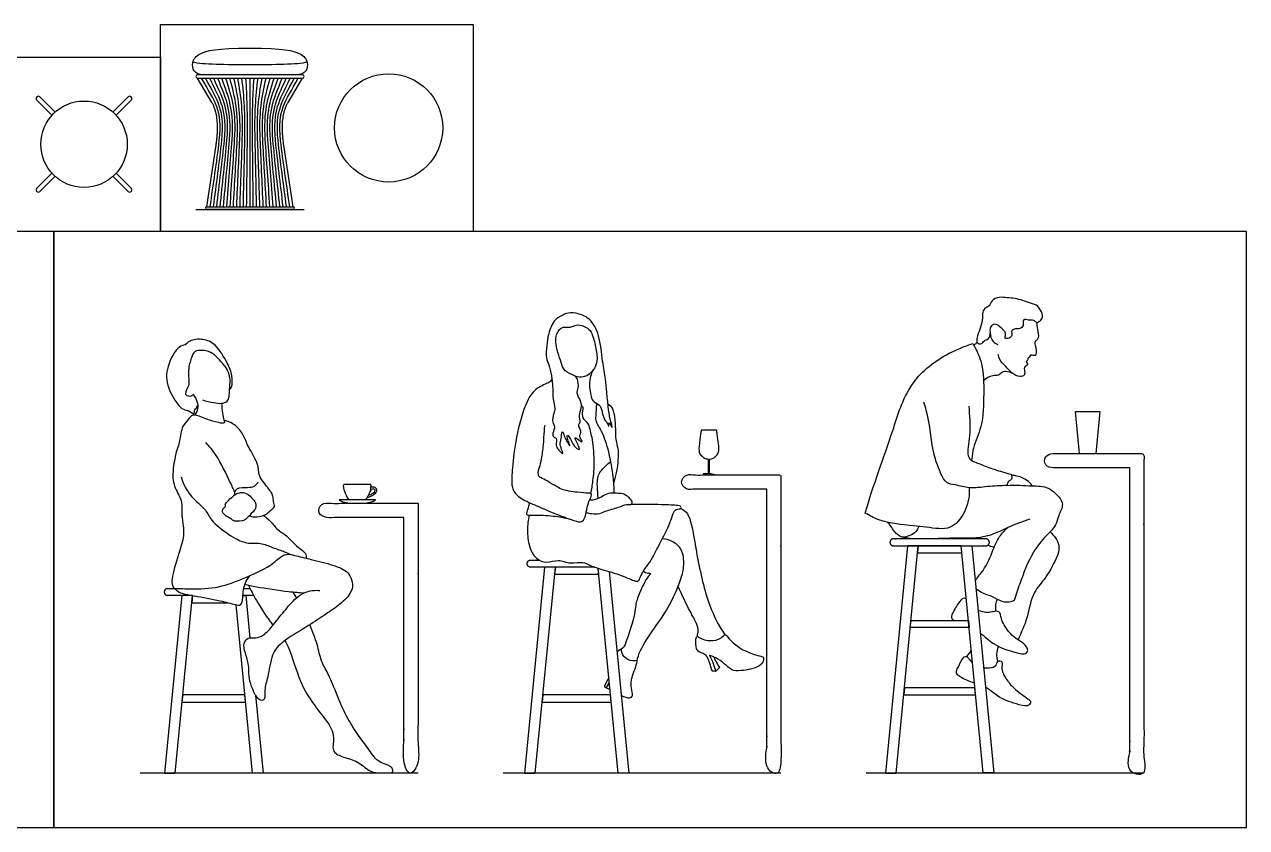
# Model space of a CAD drawing. Header units: millimetres. Extents: x 0 to 8.6, y -0.3 to 11.7.
# Drawn here: x 4.207 to 8.58, y 0.121 to 2.995 of the extents above; entities that cross this region are included whole.
import ezdxf

# ---------------------------------------------------------------- set-up
doc = ezdxf.new("R2010")
doc.units = ezdxf.units.MM
for name, color, linetype, true_color in [('AG-DIAGRAM', 7, 'Continuous', 0xfecc66), ('AG-FURNITURE', 7, 'Continuous', 0x66ccff), ('AG-PEOPLE', 7, 'Continuous', 0xfc6666), ('X-VPRT', 6, 'Continuous', 0xff00ff)]:
    doc.layers.add(name, color=color, linetype=linetype, true_color=true_color)

msp = doc.modelspace()

# ---------------------------------------------------------------- linework, layer by layer
at = {"layer": 'AG-DIAGRAM'}
for p, q in [((5.6153, 0.3158), (4.6215, 0.3158)), ((6.9138, 0.3158), (5.9201, 0.3158)), ((8.2124, 0.3158), (7.2186, 0.3158))]:
    msp.add_line(p, q, dxfattribs=at)
msp.add_lwpolyline([(4.8204, 2.3324), (5.2077, 2.3324)], dxfattribs=at)
at = {"layer": 'AG-FURNITURE'}
for p, q in [((5.0141, 2.802), (5.0141, 2.3419)), ((4.2625, 2.7351), (4.3167, 2.6809)), ((4.5782, 2.7351), (4.5239, 2.6809)), ((4.2625, 2.397), (4.3167, 2.4513)), ((4.5782, 2.397), (4.5239, 2.4513)), ((4.9913, 0.9762), (5.0143, 0.9762)), ((5.0275, 0.9508), (4.989, 0.9508))]:
    msp.add_line(p, q, dxfattribs=at)
for points in [[(4.8779, 2.7153), (4.8267, 2.802)], [(5.1502, 2.7153), (5.2014, 2.802)], [(4.3055, 2.6697), (4.2513, 2.7239)], [(4.5351, 2.6697), (4.5894, 2.7239)], [(4.8598, 2.3419), (4.893, 2.5632)], [(5.1683, 2.3419), (5.1351, 2.5632)], [(4.3055, 2.4625), (4.2513, 2.4083)], [(4.5351, 2.4625), (4.5894, 2.4083)], [(6.2479, 1.0524), (6.1831, 1.0524), (6.1066, 1.0524), (6.1041, 1.027), (6.1831, 1.027), (6.2621, 1.027), (6.26, 1.0483)], [(6.2994, 1.0365), (6.3698, 0.3158), (6.3315, 0.3158), (6.26, 1.0483)], [(4.8088, 0.9508), (4.808, 0.9508), (4.8055, 0.9254), (4.8845, 0.9254), (4.9357, 0.9254)], [(4.989, 0.9508), (4.9993, 0.9508), (5.0141, 0.7995)], [(5.0341, 0.5943), (5.0613, 0.3158), (5.0231, 0.3158), (4.9642, 0.9179)]]:
    msp.add_lwpolyline(points, dxfattribs=at)
for points in [[(7.4051, 1.1286), (7.3668, 1.1286), (7.2874, 0.3158), (7.3257, 0.3158)], [(7.4816, 1.1286), (7.4051, 1.1286), (7.4026, 1.1032), (7.4816, 1.1032), (7.5606, 1.1032), (7.5581, 1.1286)], [(7.5581, 1.1286), (7.5964, 1.1286), (7.6758, 0.316), (7.6375, 0.316)], [(6.1066, 1.0524), (6.0683, 1.0524), (5.9963, 0.3158), (6.0346, 0.3158)], [(4.808, 0.9508), (4.7697, 0.9508), (4.7077, 0.3158), (4.746, 0.3158)], [(7.4816, 0.8619), (7.5842, 0.8619), (7.5867, 0.8365), (7.4816, 0.8365), (7.3766, 0.8365), (7.3791, 0.8619)], [(7.4816, 0.6206), (7.3555, 0.6206), (7.353, 0.5952), (7.4816, 0.5952), (7.6102, 0.5952), (7.6078, 0.6206)], [(4.8845, 0.5952), (4.7733, 0.5952), (4.7708, 0.5698), (4.8845, 0.5698), (4.9982, 0.5698), (4.9958, 0.5952)], [(6.188, 0.5952), (6.0619, 0.5952), (6.0594, 0.5698), (6.188, 0.5698), (6.3067, 0.5698), (6.3042, 0.5952)]]:
    msp.add_lwpolyline(points, close=True, dxfattribs=at)
for centre, radius in [((5.5101, 2.6245), 0.1937), ((4.4203, 2.5661), 0.1546)]:
    msp.add_circle(centre, radius, dxfattribs=at)
for centre, radius, start, end in [((4.8267, 2.8084), 0.00635, 90, 180), ((4.8267, 2.8084), 0.00635, 180, 270), ((5.2014, 2.8084), 0.00635, 0, 90), ((5.2014, 2.8084), 0.00635, 270, 0), ((4.2569, 2.7295), 0.00794, 45, 225), ((4.5838, 2.7295), 0.00794, 315, 135), ((4.2569, 2.4026), 0.00794, 135, 315), ((4.5838, 2.4026), 0.00794, 225, 45), ((4.8598, 2.3371), 0.00476, 90, 180), ((4.8598, 2.3371), 0.00476, 180, 270), ((5.1683, 2.3371), 0.00476, 0, 90), ((5.1683, 2.3371), 0.00476, 270, 0), ((4.7194, 0.9635), 0.0127, 90, 180), ((4.7194, 0.9635), 0.0127, 180, 270)]:
    msp.add_arc(centre, radius, start, end, dxfattribs=at)
for points, knots in [([(4.8498, 2.8147), (4.8318, 2.8147), (4.8099, 2.8257), (4.8062, 2.859), (4.8242, 2.892), (4.8926, 2.9102), (5.0141, 2.9102), (5.1355, 2.9102), (5.2039, 2.892), (5.2219, 2.859), (5.2182, 2.8257), (5.1963, 2.8147), (5.1783, 2.8147)], [-1.057735, -1.057735, -1.057735, -1.057735, -0.793301, -0.528868, -0.264434, 0, 0, 0, 0.264434, 0.528868, 0.793301, 1.057735, 1.057735, 1.057735, 1.057735]), ([(4.8717, 2.3419), (4.8826, 2.4219), (4.8957, 2.5015), (4.9166, 2.6908), (4.8894, 2.7153), (4.8411, 2.802)], [0, 0, 0, 0, 0.651666, 0.651666, 1.575309, 1.575309, 1.575309, 1.575309]), ([(4.8835, 2.3419), (4.8936, 2.4227), (4.9055, 2.5032), (4.9247, 2.6895), (4.8998, 2.7173), (4.8555, 2.802)], [0, 0, 0, 0, 0.651666, 0.651666, 1.575309, 1.575309, 1.575309, 1.575309]), ([(4.8954, 2.3419), (4.9045, 2.4235), (4.9154, 2.5049), (4.9329, 2.6882), (4.9102, 2.7192), (4.87, 2.802)], [0, 0, 0, 0, 0.651666, 0.651666, 1.575309, 1.575309, 1.575309, 1.575309]), ([(4.9073, 2.3419), (4.9155, 2.4244), (4.9253, 2.5066), (4.941, 2.6869), (4.9205, 2.7212), (4.8844, 2.802)], [0, 0, 0, 0, 0.651666, 0.651666, 1.575309, 1.575309, 1.575309, 1.575309]), ([(4.9191, 2.3419), (4.9264, 2.4252), (4.9351, 2.5082), (4.9491, 2.6856), (4.9309, 2.7231), (4.8988, 2.802)], [0, 0, 0, 0, 0.651666, 0.651666, 1.575309, 1.575309, 1.575309, 1.575309]), ([(4.931, 2.3419), (4.9374, 2.426), (4.945, 2.5099), (4.9572, 2.6843), (4.9413, 2.725), (4.9132, 2.802)], [0, 0, 0, 0, 0.651666, 0.651666, 1.575309, 1.575309, 1.575309, 1.575309]), ([(4.9429, 2.3419), (4.9483, 2.4268), (4.9549, 2.5116), (4.9653, 2.683), (4.9517, 2.727), (4.9276, 2.802)], [0, 0, 0, 0, 0.651666, 0.651666, 1.575309, 1.575309, 1.575309, 1.575309]), ([(4.9547, 2.3419), (4.9593, 2.4277), (4.9647, 2.5133), (4.9735, 2.6817), (4.9621, 2.7289), (4.942, 2.802)], [0, 0, 0, 0, 0.651666, 0.651666, 1.575309, 1.575309, 1.575309, 1.575309]), ([(4.9666, 2.3419), (4.9703, 2.4285), (4.9746, 2.515), (4.9816, 2.6804), (4.9725, 2.7308), (4.9564, 2.802)], [0, 0, 0, 0, 0.651666, 0.651666, 1.575309, 1.575309, 1.575309, 1.575309]), ([(4.9785, 2.3419), (4.9812, 2.4293), (4.9845, 2.5167), (4.9897, 2.679), (4.9829, 2.7328), (4.9708, 2.802)], [0, 0, 0, 0, 0.651666, 0.651666, 1.575309, 1.575309, 1.575309, 1.575309]), ([(4.9903, 2.3419), (4.9922, 2.4302), (4.9943, 2.5184), (4.9978, 2.6777), (4.9933, 2.7347), (4.9852, 2.802)], [0, 0, 0, 0, 0.651666, 0.651666, 1.575309, 1.575309, 1.575309, 1.575309]), ([(5.0022, 2.3419), (5.0031, 2.431), (5.0042, 2.5201), (5.0059, 2.6764), (5.0037, 2.7366), (4.9996, 2.802)], [0, 0, 0, 0, 0.651666, 0.651666, 1.575309, 1.575309, 1.575309, 1.575309]), ([(5.0259, 2.3419), (5.025, 2.431), (5.0239, 2.5201), (5.0222, 2.6764), (5.0244, 2.7366), (5.0285, 2.802)], [0, 0, 0, 0, 0.651666, 0.651666, 1.575309, 1.575309, 1.575309, 1.575309]), ([(5.0378, 2.3419), (5.036, 2.4302), (5.0338, 2.5184), (5.0303, 2.6777), (5.0348, 2.7347), (5.0429, 2.802)], [0, 0, 0, 0, 0.651666, 0.651666, 1.575309, 1.575309, 1.575309, 1.575309]), ([(5.0496, 2.3419), (5.0469, 2.4293), (5.0436, 2.5167), (5.0384, 2.679), (5.0452, 2.7328), (5.0573, 2.802)], [0, 0, 0, 0, 0.651666, 0.651666, 1.575309, 1.575309, 1.575309, 1.575309]), ([(5.0615, 2.3419), (5.0579, 2.4285), (5.0535, 2.515), (5.0465, 2.6804), (5.0556, 2.7308), (5.0717, 2.802)], [0, 0, 0, 0, 0.651666, 0.651666, 1.575309, 1.575309, 1.575309, 1.575309]), ([(5.0734, 2.3419), (5.0688, 2.4277), (5.0634, 2.5133), (5.0547, 2.6817), (5.066, 2.7289), (5.0861, 2.802)], [0, 0, 0, 0, 0.651666, 0.651666, 1.575309, 1.575309, 1.575309, 1.575309]), ([(5.0852, 2.3419), (5.0798, 2.4268), (5.0732, 2.5116), (5.0628, 2.683), (5.0764, 2.727), (5.1005, 2.802)], [0, 0, 0, 0, 0.651666, 0.651666, 1.575309, 1.575309, 1.575309, 1.575309]), ([(5.0971, 2.3419), (5.0907, 2.426), (5.0831, 2.5099), (5.0709, 2.6843), (5.0868, 2.725), (5.1149, 2.802)], [0, 0, 0, 0, 0.651666, 0.651666, 1.575309, 1.575309, 1.575309, 1.575309]), ([(5.109, 2.3419), (5.1017, 2.4252), (5.093, 2.5082), (5.079, 2.6856), (5.0972, 2.7231), (5.1293, 2.802)], [0, 0, 0, 0, 0.651666, 0.651666, 1.575309, 1.575309, 1.575309, 1.575309]), ([(5.1208, 2.3419), (5.1126, 2.4244), (5.1028, 2.5066), (5.0871, 2.6869), (5.1076, 2.7212), (5.1437, 2.802)], [0, 0, 0, 0, 0.651666, 0.651666, 1.575309, 1.575309, 1.575309, 1.575309]), ([(5.1327, 2.3419), (5.1236, 2.4235), (5.1127, 2.5049), (5.0952, 2.6882), (5.118, 2.7192), (5.1581, 2.802)], [0, 0, 0, 0, 0.651666, 0.651666, 1.575309, 1.575309, 1.575309, 1.575309]), ([(5.1446, 2.3419), (5.1345, 2.4227), (5.1226, 2.5032), (5.1034, 2.6895), (5.1283, 2.7173), (5.1726, 2.802)], [0, 0, 0, 0, 0.651666, 0.651666, 1.575309, 1.575309, 1.575309, 1.575309]), ([(5.1564, 2.3419), (5.1455, 2.4219), (5.1324, 2.5015), (5.1115, 2.6908), (5.1387, 2.7153), (5.187, 2.802)], [0, 0, 0, 0, 0.651666, 0.651666, 1.575309, 1.575309, 1.575309, 1.575309])]:
    msp.add_open_spline(points, degree=3, knots=knots, dxfattribs=at)
for points, degree in [([(5.0141, 2.8504), (4.9283, 2.8504), (4.8442, 2.8504), (4.8098, 2.8597)], 3), ([(5.2183, 2.8597), (5.1839, 2.8504), (5.0998, 2.8504), (5.0141, 2.8504)], 3), ([(5.2014, 2.8147), (5.0141, 2.8147), (4.8267, 2.8147)], 2), ([(4.8267, 2.802), (5.0141, 2.802), (5.2014, 2.802)], 2), ([(4.893, 2.5632), (4.9082, 2.664), (4.8779, 2.7153)], 2), ([(5.1351, 2.5632), (5.12, 2.664), (5.1502, 2.7153)], 2), ([(4.8598, 2.3419), (5.0141, 2.3419), (5.1683, 2.3419)], 2), ([(5.1683, 2.3324), (5.0141, 2.3324), (4.8598, 2.3324)], 2), ([(4.7194, 0.9762), (4.7332, 0.9762), (4.7469, 0.9762)], 2), ([(4.8088, 0.9508), (4.7641, 0.9508), (4.7194, 0.9508)], 2)]:
    msp.add_open_spline(points, degree=degree, dxfattribs=at)
for points, weights, knots in [([(8.1616, 1.408), (8.1616, 0.8492), (8.1616, 0.3158), (8.187, 0.3158), (8.2124, 0.3158), (8.2124, 0.8746), (8.2124, 1.4588), (8.187, 1.4588), (8.1616, 1.4588), (8.0219, 1.4588), (7.8822, 1.4588), (7.8568, 1.4588), (7.8568, 1.4334), (7.8568, 1.408), (7.8822, 1.408), (8.0219, 1.408), (8.1616, 1.408)], [1, 1, 1, 1, 1, 1, 1, 1, 1, 1, 1, 0.707106781186, 1, 0.707106781187, 1, 1, 1], [0.166667, 0.166667, 0.166667, 3.666667, 3.666667, 3.833333, 3.833333, 7.5, 7.5, 7.666667, 7.666667, 8.125, 8.125, 8.19045, 8.19045, 8.2559, 8.2559, 8.714233, 8.714233, 8.714233]), ([(6.863, 1.3318), (6.863, 0.8492), (6.863, 0.3158), (6.8884, 0.3158), (6.9138, 0.3158), (6.9138, 0.8746), (6.9138, 1.3826), (6.8884, 1.3826), (6.863, 1.3826), (6.7233, 1.3826), (6.5836, 1.3826), (6.5582, 1.3826), (6.5582, 1.3572), (6.5582, 1.3318), (6.5836, 1.3318), (6.7233, 1.3318), (6.863, 1.3318)], [1, 1, 1, 1, 1, 1, 1, 1, 1, 1, 1, 0.707106781186, 1, 0.707106781187, 1, 1, 1], [0.166667, 0.166667, 0.166667, 3.666667, 3.666667, 3.833333, 3.833333, 7.5, 7.5, 7.666667, 7.666667, 8.125, 8.125, 8.19045, 8.19045, 8.2559, 8.2559, 8.714233, 8.714233, 8.714233]), ([(5.5645, 1.2302), (5.5645, 0.8492), (5.5645, 0.3158), (5.5899, 0.3158), (5.6153, 0.3158), (5.6153, 0.8746), (5.6153, 1.281), (5.5899, 1.281), (5.5645, 1.281), (5.4248, 1.281), (5.2851, 1.281), (5.2597, 1.281), (5.2597, 1.2556), (5.2597, 1.2302), (5.2851, 1.2302), (5.4248, 1.2302), (5.5645, 1.2302)], [1, 1, 1, 1, 1, 1, 1, 1, 1, 1, 1, 0.707106781186, 1, 0.707106781187, 1, 1, 1], [0.166667, 0.166667, 0.166667, 3.666667, 3.666667, 3.833333, 3.833333, 7.5, 7.5, 7.666667, 7.666667, 8.125, 8.125, 8.19045, 8.19045, 8.2559, 8.2559, 8.714233, 8.714233, 8.714233]), ([(7.6467, 1.154), (7.6594, 1.154), (7.6594, 1.1413), (7.6594, 1.1286), (7.6467, 1.1286), (7.4816, 1.1286), (7.3165, 1.1286), (7.3038, 1.1286), (7.3038, 1.1413), (7.3038, 1.154), (7.3165, 1.154), (7.4816, 1.154), (7.6467, 1.154)], [1, 0.707106781187, 1, 0.707106781186, 1, 1, 1, 0.707106781187, 1, 0.707106781186, 1, 1, 1], [0, 0, 0, 0.06545, 0.06545, 0.1309, 0.1309, 1.214233, 1.214233, 1.279683, 1.279683, 1.345133, 1.345133, 2.428466, 2.428466, 2.428466]), ([(6.2479, 1.0524), (6.1329, 1.0524), (6.018, 1.0524), (6.0053, 1.0524), (6.0053, 1.0651), (6.0053, 1.0778), (6.018, 1.0778), (6.0331, 1.0778), (6.0483, 1.0778)], [1, 1, 1, 0.707106781187, 1, 0.707106781186, 1, 1, 1], [0.4599791, 0.4599791, 0.4599791, 1.214233, 1.214233, 1.2796829, 1.2796829, 1.3451327, 1.3451327, 1.4446042, 1.4446042, 1.4446042])]:
    msp.add_rational_spline(points, weights, degree=2, knots=knots, dxfattribs=at)
at = {"layer": 'AG-PEOPLE'}
for p, q in [((6.6796, 0.6802), (6.6671, 0.6802)), ((6.2891, 0.6213), (6.2998, 0.6402)), ((6.3023, 0.6142), (6.3024, 0.6143))]:
    msp.add_line(p, q, dxfattribs=at)
msp.add_lwpolyline([(8.0415, 1.4588), (8.0558, 1.608), (7.9669, 1.608), (7.9812, 1.4588)], close=True, dxfattribs=at)
msp.add_lwpolyline([(5.4626, 1.2932), (5.398, 1.2932), (5.3335, 1.2932)], dxfattribs=at)
for centre, radius, start, end in [((5.3524, 1.3458), 0.00324, 90, 184.0159), ((5.4437, 1.3458), 0.00324, 355.9841, 90), ((5.3334, 1.2925), 0.000758, 83.1941, 241.5959), ((5.4627, 1.2925), 0.000758, 298.4041, 96.8059)]:
    msp.add_arc(centre, radius, start, end, dxfattribs=at)
for points, knots in [([(7.8277, 1.9276), (7.832, 1.9286), (7.8414, 1.9329), (7.8545, 1.9497), (7.8435, 1.9696), (7.8325, 1.991), (7.7958, 1.9992), (7.7614, 2.015), (7.7224, 2.0155), (7.6945, 2.0212), (7.6678, 2.0094), (7.6612, 1.9862), (7.6323, 1.9762), (7.6389, 1.9232), (7.6172, 1.8916), (7.6127, 1.8548), (7.6329, 1.8484), (7.6395, 1.8643), (7.6603, 1.8686), (7.6625, 1.8836), (7.6621, 1.8907)], [0, 0, 0, 0, 0.045284, 0.105634, 0.192629, 0.251175, 0.34894, 0.548858, 0.646883, 0.744699, 0.84104, 0.911746, 0.974277, 1.119206, 1.351662, 1.402105, 1.454578, 1.503327, 1.549261, 1.622376, 1.622376, 1.622376, 1.622376]), ([(6.1337, 1.4594), (6.1321, 1.4585), (6.1168, 1.4725), (6.107, 1.4875), (6.1134, 1.5152), (6.0989, 1.518), (6.0961, 1.5322), (6.1081, 1.5566), (6.0926, 1.5699), (6.1009, 1.6039), (6.1083, 1.6185), (6.0948, 1.6644), (6.0992, 1.6805), (6.0961, 1.6988), (6.0937, 1.7383), (6.0841, 1.7767), (6.0715, 1.8004), (6.0762, 1.8465), (6.0797, 1.8869), (6.1022, 1.94), (6.1291, 1.9516), (6.146, 1.9628), (6.1813, 1.9639), (6.2339, 1.9442), (6.2665, 1.8809), (6.2744, 1.7907), (6.2865, 1.7266), (6.2906, 1.6794), (6.2956, 1.627), (6.3008, 1.5861), (6.3084, 1.5636), (6.3115, 1.5492), (6.3043, 1.5597), (6.2986, 1.5762), (6.2987, 1.5496), (6.2942, 1.5676), (6.2811, 1.58), (6.2787, 1.5939), (6.2745, 1.6005), (6.2741, 1.6108), (6.2699, 1.6237), (6.2632, 1.6347), (6.2377, 1.6468), (6.2345, 1.6686), (6.2264, 1.6975), (6.2308, 1.7281), (6.2374, 1.7522), (6.2503, 1.7692), (6.2588, 1.8007), (6.2498, 1.8461), (6.2376, 1.8947), (6.2182, 1.9117), (6.1873, 1.9229), (6.1671, 1.9134), (6.1556, 1.9103), (6.1438, 1.9121), (6.1245, 1.9106), (6.1027, 1.878), (6.1148, 1.8194), (6.1277, 1.787), (6.1365, 1.7514), (6.1746, 1.7403), (6.1878, 1.7264), (6.1909, 1.6936), (6.1803, 1.6747), (6.1996, 1.6466), (6.2021, 1.6207), (6.1886, 1.5973), (6.1996, 1.5717), (6.1868, 1.5623), (6.1948, 1.5491), (6.2003, 1.5343), (6.1926, 1.5251), (6.1942, 1.5158), (6.2078, 1.4971), (6.1913, 1.5063), (6.1728, 1.5223), (6.1837, 1.4973), (6.1915, 1.4842), (6.1948, 1.4675), (6.1706, 1.4887), (6.1664, 1.5), (6.1438, 1.5414), (6.1544, 1.4961), (6.1614, 1.4819), (6.1479, 1.5022), (6.1409, 1.5136), (6.1303, 1.5486), (6.1292, 1.5163), (6.1215, 1.4961), (6.1277, 1.476), (6.1351, 1.4602), (6.1337, 1.4594)], [0, 0, 0, 0, 0.244577, 0.503609, 0.77868, 0.962834, 1.162722, 1.443292, 1.678381, 1.996054, 2.238153, 2.618655, 2.85044, 3.085186, 3.44538, 3.803432, 4.093875, 4.46851, 4.844544, 5.264184, 5.561038, 5.808444, 6.135957, 6.548451, 7.016399, 7.561204, 8.02003, 8.409006, 8.82191, 9.188441, 9.472258, 9.636149, 9.807362, 9.986924, 10.188447, 10.35871, 10.615233, 10.821741, 10.976127, 11.155525, 11.36252, 11.565566, 11.853621, 12.112597, 12.422833, 12.739438, 13.020031, 13.277273, 13.591254, 13.984761, 14.381733, 14.664279, 14.979765, 15.241537, 15.433055, 15.624858, 15.860259, 16.193335, 16.627573, 16.971408, 17.298659, 17.63899, 17.882872, 18.196032, 18.450983, 18.766837, 19.052783, 19.340941, 19.620419, 19.813661, 20.021436, 20.243434, 20.423638, 20.602352, 20.824947, 21.020616, 21.252488, 21.484072, 21.736828, 21.900532, 22.167365, 22.417714, 22.708107, 23.0199, 23.194695, 23.419512, 23.671328, 23.939615, 24.183164, 24.462376, 24.73228, 24.953281, 24.953281, 24.953281, 24.953281]), ([(7.7052, 1.9052), (7.6831, 1.9302), (7.6628, 1.9179), (7.6613, 1.9017), (7.6626, 1.8821), (7.6673, 1.861), (7.6831, 1.8516), (7.6893, 1.8492)], [0, 0, 0, 0, 0.1587702, 0.2338303, 0.2542807, 0.3654197, 0.4332146, 0.4332146, 0.4332146, 0.4332146]), ([(7.8277, 1.9276), (7.8293, 1.9197), (7.8308, 1.9027), (7.8378, 1.8782), (7.8294, 1.8641), (7.8202, 1.8589), (7.8258, 1.8391), (7.8271, 1.825), (7.8254, 1.8072), (7.8148, 1.8109), (7.8041, 1.8128), (7.8053, 1.8023), (7.7952, 1.8025), (7.7982, 1.7897), (7.7875, 1.7892), (7.8015, 1.7791), (7.7813, 1.7697), (7.786, 1.7546), (7.7869, 1.7373), (7.7623, 1.7323), (7.7388, 1.7468), (7.7182, 1.7721), (7.6963, 1.7912), (7.692, 1.8083), (7.6911, 1.8139)], [0, 0, 0, 0, 0.082856, 0.18008, 0.218035, 0.244504, 0.306894, 0.391764, 0.418077, 0.457734, 0.480516, 0.511245, 0.5309, 0.566158, 0.584823, 0.608249, 0.66002, 0.712165, 0.760688, 0.813349, 0.923116, 1.033982, 1.151843, 1.210556, 1.210556, 1.210556, 1.210556]), ([(7.8277, 1.9276), (7.8251, 1.9308), (7.8164, 1.9388), (7.801, 1.935), (7.7765, 1.9425), (7.7844, 1.9164), (7.7671, 1.9027), (7.7511, 1.9079), (7.7358, 1.8977), (7.7437, 1.8817), (7.7316, 1.8717), (7.7125, 1.8681), (7.7188, 1.8845), (7.715, 1.8962), (7.7088, 1.9029), (7.7052, 1.9052)], [0, 0, 0, 0, 0.0433952, 0.1089251, 0.1649466, 0.235214, 0.2900826, 0.3599638, 0.3957337, 0.4488842, 0.4981332, 0.5449027, 0.5844003, 0.6292979, 0.6732755, 0.6732755, 0.6732755, 0.6732755]), ([(4.941, 1.6884), (4.9437, 1.6912), (4.9511, 1.6969), (4.9519, 1.7412), (4.9343, 1.7828), (4.8934, 1.8514), (4.8486, 1.871), (4.7978, 1.8664), (4.7839, 1.8454), (4.7555, 1.8464), (4.7125, 1.7677), (4.7136, 1.6962), (4.7667, 1.6139), (4.7905, 1.6171), (4.8173, 1.5953), (4.8141, 1.6148), (4.8232, 1.6226), (4.8263, 1.6302), (4.8281, 1.6338)], [0, 0, 0, 0, 0.198257, 0.560967, 0.965239, 1.472137, 1.874188, 2.268546, 2.535811, 2.811078, 3.328773, 3.83838, 4.376353, 4.655935, 4.937524, 5.128632, 5.328237, 5.529114, 5.529114, 5.529114, 5.529114]), ([(7.5875, 1.3367), (7.5885, 1.3172), (7.5827, 1.2641), (7.5324, 1.1787), (7.4045, 1.2028), (7.2862, 1.2052), (7.2315, 1.2369), (7.2155, 1.2463), (7.2435, 1.346), (7.3023, 1.4958), (7.3645, 1.7081), (7.4795, 1.8059), (7.5705, 1.8434), (7.6006, 1.8529), (7.614, 1.83), (7.64, 1.7723), (7.6387, 1.6697), (7.6391, 1.5658), (7.6042, 1.4938), (7.5982, 1.4555), (7.5959, 1.4347)], [0, 0, 0, 0, 0.201609, 0.562721, 0.852976, 1.428003, 1.618974, 1.618974, 1.618974, 2.685654, 3.291772, 3.844526, 4.169327, 4.169327, 4.169327, 4.442185, 4.805274, 5.214887, 5.494708, 5.613018, 5.613018, 5.613018, 5.613018]), ([(7.6159, 1.8573), (7.6137, 1.8548), (7.6097, 1.8513), (7.6052, 1.8488), (7.6034, 1.8479)], [0, 0, 0, 0, 0.03409037, 0.05392625, 0.05392625, 0.05392625, 0.05392625]), ([(4.8441, 1.6511), (4.8571, 1.6469), (4.8834, 1.6416), (4.9116, 1.6367), (4.9342, 1.6443), (4.9409, 1.6632), (4.9401, 1.6892), (4.9453, 1.7229), (4.9361, 1.7554), (4.9208, 1.7777), (4.8771, 1.8263), (4.8436, 1.8282), (4.8146, 1.8278), (4.8035, 1.8003), (4.7912, 1.7586), (4.7966, 1.718), (4.7941, 1.6973), (4.7852, 1.6852), (4.7832, 1.6713)], [0, 0, 0, 0, 0.382609, 0.703497, 0.977483, 1.230008, 1.534525, 1.886081, 2.222443, 2.541346, 3.013319, 3.358444, 3.655643, 3.960219, 4.360551, 4.741674, 5.012888, 5.270101, 5.270101, 5.270101, 5.270101]), ([(6.1736, 1.7383), (6.1817, 1.7349), (6.1997, 1.7314), (6.2254, 1.7402), (6.2373, 1.7515), (6.242, 1.7578)], [0, 0, 0, 0, 0.2919156, 0.5823537, 0.8597496, 0.8597496, 0.8597496, 0.8597496]), ([(7.7438, 1.745), (7.7379, 1.7484), (7.725, 1.7525), (7.7045, 1.753), (7.692, 1.7359), (7.6646, 1.7411), (7.6479, 1.7276), (7.6387, 1.7191)], [0, 0, 0, 0, 0.0695471, 0.1404719, 0.1910468, 0.2647886, 0.3932123, 0.3932123, 0.3932123, 0.3932123]), ([(6.0942, 1.7239), (6.0907, 1.7202), (6.084, 1.7112), (6.0363, 1.6951), (5.9995, 1.6443), (5.9637, 1.5172), (5.9535, 1.4123), (5.9482, 1.3486), (5.9601, 1.3141), (6.0035, 1.2859), (6.0698, 1.2601), (6.103, 1.2443), (6.1612, 1.2233), (6.1964, 1.2114), (6.2126, 1.224), (6.2192, 1.2601), (6.2253, 1.2868), (6.2362, 1.3048), (6.2361, 1.3171), (6.2212, 1.3173), (6.185, 1.3196), (6.1284, 1.3286), (6.1106, 1.3432), (6.0913, 1.35), (6.0786, 1.3623), (6.0531, 1.3717), (6.0451, 1.3802), (6.0452, 1.3974), (6.0506, 1.411), (6.0582, 1.4421), (6.065, 1.4891), (6.0668, 1.5391), (6.0687, 1.5539), (6.0696, 1.5611)], [0, 0, 0, 0, 0.22181, 0.603959, 1.048938, 1.702125, 2.299416, 2.741427, 3.063735, 3.467456, 3.944875, 4.29909, 4.746908, 5.082184, 5.31026, 5.650164, 5.956388, 6.21389, 6.38392, 6.573502, 6.925094, 7.355625, 7.625934, 7.871879, 8.115332, 8.406575, 8.594079, 8.816887, 9.034554, 9.348876, 9.751878, 10.151372, 10.415939, 10.415939, 10.415939, 10.415939]), ([(4.8116, 1.6698), (4.8091, 1.6674), (4.8035, 1.6633), (4.7929, 1.6623), (4.7832, 1.6713)], [0, 0, 0, 0, 0.2710718, 0.5780274, 0.5780274, 0.5780274, 0.5780274]), ([(4.8172, 1.5963), (4.8225, 1.6032), (4.8303, 1.6199), (4.8272, 1.6453), (4.8179, 1.6626), (4.8116, 1.6698)], [0, 0, 0, 0, 0.2953511, 0.582824, 0.8927822, 0.8927822, 0.8927822, 0.8927822]), ([(4.9126, 1.6389), (4.9127, 1.6272), (4.915, 1.6049), (4.9192, 1.5795), (4.9267, 1.5682), (4.9067, 1.5673), (4.8692, 1.578), (4.824, 1.5966), (4.8061, 1.5972), (4.7925, 1.5796), (4.7669, 1.5532), (4.7631, 1.4972), (4.7519, 1.4765), (4.7343, 1.3926), (4.7418, 1.337), (4.776, 1.2854), (4.7656, 1.2457), (4.7834, 1.1697), (4.7613, 1.1116), (4.7352, 1.0228), (4.7342, 0.9937), (4.7399, 0.9745), (4.7655, 0.9764), (4.8086, 0.9735), (4.9061, 0.9776), (4.9907, 1.0121), (5.0845, 1.0524), (5.1245, 1.0914), (5.1395, 1.0977), (5.1532, 1.0991), (5.1597, 1.0982)], [0, 0, 0, 0, 0.342359, 0.638793, 0.808192, 1.018713, 1.39642, 1.802815, 2.028352, 2.284469, 2.637265, 3.055343, 3.347205, 3.868586, 4.315571, 4.747337, 5.11057, 5.603433, 6.074845, 6.626758, 6.937953, 7.162632, 7.427354, 7.810491, 8.375459, 8.941655, 9.529875, 9.947131, 10.171909, 10.427213, 10.427213, 10.427213, 10.427213]), ([(6.2338, 1.3157), (6.2369, 1.3311), (6.242, 1.3635), (6.2486, 1.4322), (6.2395, 1.5154), (6.2318, 1.5383), (6.2276, 1.5673), (6.2025, 1.5841), (6.2035, 1.6104), (6.2087, 1.6221), (6.2031, 1.6283), (6.2004, 1.6303)], [0, 0, 0, 0, 0.389763, 0.87262, 1.387437, 1.667821, 1.960556, 2.261903, 2.538874, 2.733931, 2.91451, 2.91451, 2.91451, 2.91451]), ([(6.3171, 1.3187), (6.3168, 1.3378), (6.3148, 1.3765), (6.3002, 1.4641), (6.2763, 1.5362), (6.2506, 1.5726), (6.2527, 1.5946), (6.2532, 1.6235), (6.2557, 1.6378)], [0, 0, 0, 0, 0.430714, 0.96737, 1.470451, 1.83151, 2.090933, 2.464809, 2.464809, 2.464809, 2.464809]), ([(6.2948, 1.6368), (6.3009, 1.6317), (6.3179, 1.6236), (6.3224, 1.5347), (6.3219, 1.5058), (6.3318, 1.477), (6.3322, 1.4336), (6.324, 1.3812), (6.3155, 1.3556)], [0, 0, 0, 0, 0.277571, 0.798101, 1.117377, 1.412734, 1.786016, 2.297153, 2.297153, 2.297153, 2.297153]), ([(7.7222, 1.3449), (7.6991, 1.3435), (7.6544, 1.3424), (7.5909, 1.3318), (7.5432, 1.3469), (7.5033, 1.3512), (7.4774, 1.404), (7.4492, 1.488), (7.4467, 1.5784), (7.4278, 1.6333), (7.4244, 1.6428)], [0, 0, 0, 0, 0.239114, 0.463604, 0.644795, 0.758658, 0.889679, 1.195475, 1.688923, 1.793201, 1.793201, 1.793201, 1.793201]), ([(7.5856, 1.6288), (7.5882, 1.5958), (7.5946, 1.541), (7.5771, 1.4532), (7.5936, 1.4337), (7.6328, 1.4191), (7.6788, 1.4011), (7.7169, 1.3902), (7.7369, 1.385)], [0, 0, 0, 0, 0.340902, 0.562853, 0.669113, 0.782061, 0.973183, 1.186882, 1.186882, 1.186882, 1.186882]), ([(5.0112, 1.2363), (5.0171, 1.2341), (5.0291, 1.23), (5.0699, 1.2355), (5.0878, 1.2581), (5.1059, 1.2676), (5.0969, 1.2879), (5.0973, 1.3063), (5.0901, 1.3209), (5.0811, 1.3324), (5.0636, 1.3555), (5.0449, 1.3805), (5.0453, 1.4044), (5.0385, 1.431), (5.0176, 1.4676), (5.0035, 1.4913), (4.991, 1.5287), (4.9606, 1.5643), (4.9343, 1.5751), (4.921, 1.5783)], [0, 0, 0, 0, 0.250182, 0.609112, 0.920925, 1.155247, 1.404282, 1.656957, 1.88234, 2.101992, 2.414364, 2.735856, 3.009756, 3.312816, 3.685545, 3.99276, 4.350469, 4.742123, 5.113329, 5.113329, 5.113329, 5.113329]), ([(6.6535, 1.3861), (6.6535, 1.427), (6.6535, 1.433), (6.6535, 1.439), (6.6478, 1.4397), (6.6393, 1.442), (6.6195, 1.4585), (6.6205, 1.4841), (6.6259, 1.5282), (6.628, 1.5376), (6.6289, 1.5424), (6.6379, 1.5424), (6.647, 1.5424), (6.656, 1.5424), (6.665, 1.5424), (6.6741, 1.5424), (6.6831, 1.5424), (6.6841, 1.5376), (6.6861, 1.5282), (6.6915, 1.4841), (6.6925, 1.4585), (6.6727, 1.442), (6.6642, 1.4397), (6.6585, 1.439), (6.6585, 1.4332), (6.6585, 1.4273), (6.6585, 1.3861), (6.6647, 1.3861), (6.6708, 1.3861), (6.677, 1.3826), (6.663, 1.3826), (6.6491, 1.3826), (6.6351, 1.3861), (6.6413, 1.3861), (6.6474, 1.3861), (6.6535, 1.3861)], [0.297706, 0.297706, 0.297706, 0.297706, 0.355337, 0.355337, 0.355337, 0.521901, 0.786345, 1.076447, 1.449937, 1.66614, 1.66614, 1.66614, 1.742871, 1.742871, 1.742871, 1.819602, 1.819602, 1.819602, 2.035806, 2.409296, 2.699397, 2.963841, 3.129801, 3.129801, 3.129801, 3.185979, 3.185979, 3.185979, 3.263052, 3.263052, 3.263052, 3.341359, 3.341359, 3.341359, 3.413482, 3.413482, 3.413482, 3.413482]), ([(4.96, 1.3199), (4.9543, 1.3328), (4.9431, 1.3574), (4.895, 1.456), (4.8696, 1.4836), (4.8562, 1.4983)], [0, 0, 0, 0, 0.376028, 0.969967, 1.416126, 1.416126, 1.416126, 1.416126]), ([(6.2602, 1.2989), (6.2581, 1.3127), (6.2574, 1.3401), (6.255, 1.3839), (6.2865, 1.4138), (6.2985, 1.4257), (6.305, 1.4311)], [0, 0, 0, 0, 0.3669, 0.734297, 1.094957, 1.382549, 1.382549, 1.382549, 1.382549]), ([(4.7676, 1.376), (4.7705, 1.3649), (4.7781, 1.3423), (4.8087, 1.2966), (4.8583, 1.2584), (4.8732, 1.2175), (4.937, 1.1682), (4.9991, 1.1335), (5.052, 1.1421), (5.0938, 1.1221), (5.1381, 1.1088), (5.1526, 1.1016), (5.1597, 1.0982)], [0, 0, 0, 0, 0.339087, 0.767286, 1.218568, 1.592754, 2.106466, 2.593826, 3.000873, 3.393728, 3.783643, 4.065108, 4.065108, 4.065108, 4.065108]), ([(4.9593, 1.311), (4.959, 1.3144), (4.9597, 1.3216), (4.9675, 1.3381), (5.0056, 1.3373), (5.0305, 1.3398), (5.0403, 1.352), (5.0435, 1.358)], [0, 0, 0, 0, 0.186066, 0.410044, 0.757196, 1.048338, 1.309746, 1.309746, 1.309746, 1.309746]), ([(7.7369, 1.385), (7.7397, 1.3796), (7.7426, 1.367), (7.7266, 1.3607), (7.7234, 1.3509), (7.7222, 1.3449)], [0, 0, 0, 0, 0.0625119, 0.0957851, 0.1577851, 0.1577851, 0.1577851, 0.1577851]), ([(7.8125, 1.3437), (7.8073, 1.351), (7.7907, 1.3688), (7.7625, 1.3785), (7.7432, 1.3811), (7.7384, 1.3815)], [0, 0, 0, 0, 0.0925431, 0.2447932, 0.2939358, 0.2939358, 0.2939358, 0.2939358]), ([(4.9634, 1.3137), (4.9563, 1.3094), (4.9423, 1.2971), (4.9297, 1.2834), (4.9244, 1.2766), (4.9289, 1.2683), (4.9162, 1.2638), (4.9141, 1.2485), (4.9226, 1.2423), (4.9315, 1.2321), (4.9475, 1.2257), (4.9566, 1.2138), (4.9974, 1.219), (5.0046, 1.2304), (5.0322, 1.2566), (5.0352, 1.2667), (5.035, 1.2833), (5.0273, 1.2944), (5.0013, 1.3197), (4.9807, 1.3211), (4.9693, 1.3172), (4.9634, 1.3137)], [0, 0, 0, 0, 0.302205, 0.55359, 0.711383, 0.859993, 1.049751, 1.258061, 1.437506, 1.650232, 1.884333, 2.102261, 2.449846, 2.676131, 3.022674, 3.215038, 3.43609, 3.651841, 3.993917, 4.249886, 4.497455, 4.497455, 4.497455, 4.497455]), ([(5.3695, 1.2932), (5.3659, 1.2976), (5.3552, 1.3132), (5.3501, 1.3322), (5.3492, 1.3456)], [0, 0, 0, 0, 0.1836846, 0.6217066, 0.6217066, 0.6217066, 0.6217066]), ([(5.3524, 1.349), (5.3676, 1.349), (5.3828, 1.349), (5.398, 1.349), (5.4132, 1.349), (5.4285, 1.349), (5.4437, 1.349)], [0.69691, 0.69691, 0.69691, 0.69691, 1.19769, 1.19769, 1.19769, 1.698471, 1.698471, 1.698471, 1.698471]), ([(5.4469, 1.3456), (5.446, 1.3322), (5.4408, 1.3132), (5.4301, 1.2976), (5.4266, 1.2932)], [1.773675, 1.773675, 1.773675, 1.773675, 2.2116971, 2.3953816, 2.3953816, 2.3953816, 2.3953816]), ([(5.4463, 1.3398), (5.4559, 1.3407), (5.4632, 1.3394), (5.4685, 1.3287), (5.4633, 1.3155), (5.4495, 1.3066), (5.4382, 1.3023), (5.4324, 1.3012)], [0, 0, 0, 0, 0.127225, 0.2409536, 0.375736, 0.5946046, 0.8070595, 0.8070595, 0.8070595, 0.8070595]), ([(5.4435, 1.3259), (5.4443, 1.3257), (5.4465, 1.3255), (5.448, 1.3288), (5.4504, 1.3326), (5.4568, 1.3345), (5.4613, 1.3295), (5.4604, 1.3224), (5.4523, 1.3139), (5.4432, 1.3097), (5.4368, 1.3087)], [0, 0, 0, 0, 0.0263295, 0.0614386, 0.1049814, 0.1775301, 0.239865, 0.2929966, 0.3967515, 0.6095269, 0.6095269, 0.6095269, 0.6095269]), ([(6.2299, 1.2938), (6.2373, 1.2934), (6.2528, 1.2924), (6.2854, 1.3145), (6.3086, 1.3202), (6.3314, 1.317), (6.3527, 1.3174), (6.374, 1.2988), (6.3833, 1.283), (6.3762, 1.2731), (6.3587, 1.2781), (6.3318, 1.2634), (6.2832, 1.2535), (6.2597, 1.2395), (6.2313, 1.2436), (6.2216, 1.2457), (6.2168, 1.247)], [0, 0, 0, 0, 0.267526, 0.618004, 0.896652, 1.163571, 1.422278, 1.721179, 1.953359, 2.117299, 2.339583, 2.654292, 3.055153, 3.353578, 3.645317, 3.865852, 3.865852, 3.865852, 3.865852]), ([(7.7222, 1.3449), (7.7523, 1.3469), (7.8003, 1.3432), (7.8642, 1.3429), (7.8996, 1.3148), (7.9306, 1.2791), (7.9056, 1.2396), (7.8978, 1.1971), (7.8555, 1.1603), (7.8055, 1.0946), (7.7744, 1.0118), (7.7539, 0.953), (7.7477, 0.9328)], [0, 0, 0, 0, 0.309933, 0.507703, 0.621386, 0.776712, 0.924537, 1.045791, 1.219427, 1.47407, 1.899727, 2.116968, 2.116968, 2.116968, 2.116968]), ([(5.333, 1.2918), (5.3526, 1.2832), (5.3724, 1.2809), (5.3918, 1.281), (5.398, 1.281)], [1.4733895, 1.4733895, 1.4733895, 1.4733895, 1.9681674, 2.2028432, 2.2028432, 2.2028432, 2.2028432]), ([(5.398, 1.281), (5.4043, 1.281), (5.4236, 1.2809), (5.4435, 1.2832), (5.463, 1.2918)], [2.2028432, 2.2028432, 2.2028432, 2.2028432, 2.437519, 2.9322968, 2.9322968, 2.9322968, 2.9322968]), ([(6.0136, 1.2835), (6.0124, 1.2775), (6.0106, 1.2663), (6.002, 1.246), (6.0046, 1.2376), (6.034, 1.2399), (6.1006, 1.237), (6.1389, 1.2293), (6.1585, 1.2244)], [0, 0, 0, 0, 0.243683, 0.505381, 0.639759, 0.923439, 1.394574, 1.836992, 1.836992, 1.836992, 1.836992]), ([(6.0127, 1.2387), (6.0088, 1.2211), (6.005, 1.1852), (6.0108, 1.127), (6.0343, 1.0814), (6.0762, 1.0647), (6.1175, 1.0832), (6.1598, 1.0618), (6.2056, 1.0745), (6.2297, 1.0577), (6.2824, 1.0411), (6.3504, 1.0221), (6.4025, 0.9959), (6.4078, 1.0119), (6.4248, 1.0453), (6.4478, 1.0715), (6.4845, 1.1461), (6.5214, 1.2143), (6.531, 1.2651), (6.56, 1.259), (6.554, 1.2723), (6.5429, 1.2736), (6.4804, 1.2768), (6.4136, 1.2772), (6.3773, 1.2763)], [0, 0, 0, 0, 0.417469, 0.851065, 1.248215, 1.606968, 1.973448, 2.35461, 2.729037, 3.023887, 3.439655, 3.942975, 4.340686, 4.528771, 4.86935, 5.21173, 5.725768, 6.246701, 6.619355, 6.858712, 7.017033, 7.193466, 7.62829, 8.22128, 8.22128, 8.22128, 8.22128]), ([(5.063, 1.2375), (5.0712, 1.231), (5.0875, 1.2184), (5.1127, 1.1842), (5.1414, 1.1698), (5.1691, 1.1387), (5.191, 1.1194), (5.2117, 1.1058), (5.2147, 1.096), (5.2152, 1.0844)], [0, 0, 0, 0, 0.347278, 0.744545, 1.098855, 1.495223, 1.837983, 2.140021, 2.359187, 2.359187, 2.359187, 2.359187]), ([(6.5561, 1.2628), (6.5646, 1.2573), (6.588, 1.2454), (6.6057, 1.1363), (6.6386, 0.9589), (6.681, 0.8629), (6.7019, 0.8251), (6.7136, 0.8107)], [0, 0, 0, 0, 0.313377, 0.890028, 1.673539, 2.262224, 2.654171, 2.654171, 2.654171, 2.654171]), ([(7.804, 1.2245), (7.7774, 1.215), (7.7309, 1.1987), (7.6677, 1.1653), (7.6249, 1.158), (7.6033, 1.1562)], [0, 0, 0, 0, 0.2907534, 0.5076305, 0.7309534, 0.7309534, 0.7309534, 0.7309534]), ([(7.6033, 1.1562), (7.5818, 1.1562), (7.5034, 1.157), (7.4136, 1.1511), (7.339, 1.1579), (7.3115, 1.1883), (7.3046, 1.2052), (7.2953, 1.2129)], [0, 0, 0, 0, 0.221274, 0.804829, 0.948835, 1.085153, 1.14948, 1.14948, 1.14948, 1.14948]), ([(7.407, 1.1986), (7.4045, 1.192), (7.3925, 1.1698), (7.3659, 1.1605), (7.3483, 1.1595)], [0, 0, 0, 0, 0.0731573, 0.2518343, 0.2518343, 0.2518343, 0.2518343]), ([(7.6089, 1.0006), (7.6128, 1.0123), (7.6433, 1.0432), (7.667, 1.0987), (7.6896, 1.1584), (7.7142, 1.1845), (7.725, 1.1941)], [0.5943806, 0.5943806, 0.5943806, 0.5943806, 0.7243404, 1.0092816, 1.2234001, 1.3720424, 1.3720424, 1.3720424, 1.3720424]), ([(6.3989, 0.7178), (6.4017, 0.7292), (6.4098, 0.7589), (6.4626, 0.8378), (6.5116, 0.9042), (6.5575, 1.0061), (6.5682, 1.0594), (6.5635, 1.1174), (6.5256, 1.1465), (6.5015, 1.1531), (6.4893, 1.1542)], [2.312275, 2.312275, 2.312275, 2.312275, 2.642466, 3.193377, 3.7308, 4.321826, 4.746553, 5.160511, 5.537286, 5.880945, 5.880945, 5.880945, 5.880945]), ([(7.8764, 1.1784), (7.8907, 1.1663), (7.9207, 1.1287), (7.8907, 1.0669), (7.861, 1.0121), (7.8087, 0.9575), (7.7992, 0.8726), (7.7735, 0.8184), (7.7619, 0.7927)], [0, 0, 0, 0, 0.192853, 0.428881, 0.628421, 0.854047, 1.179968, 1.471368, 1.471368, 1.471368, 1.471368]), ([(5.1597, 1.0982), (5.1782, 1.0936), (5.2155, 1.084), (5.2904, 1.0672), (5.3541, 1.0448), (5.3721, 1.023), (5.3842, 0.9906), (5.3752, 0.9546), (5.3296, 0.9123), (5.2778, 0.8798), (5.2155, 0.837), (5.1302, 0.7883), (5.0891, 0.7421), (5.0803, 0.6591), (5.064, 0.6171), (5.0709, 0.5776), (5.0515, 0.5738), (5.0357, 0.5876), (5.0187, 0.6264), (5.0085, 0.6625), (5.0114, 0.7023), (4.9971, 0.7438), (4.9886, 0.7793), (5.0067, 0.8024), (5.0342, 0.7978), (5.0653, 0.8074), (5.0999, 0.8482), (5.1405, 0.9012), (5.1765, 0.9406), (5.2042, 0.9616), (5.2378, 0.9698), (5.2555, 0.9699), (5.2642, 0.9691)], [0, 0, 0, 0, 0.437304, 0.952069, 1.420413, 1.71835, 2.044414, 2.384557, 2.832707, 3.287495, 3.794851, 4.365109, 4.814957, 5.330927, 5.732072, 6.06507, 6.271486, 6.524663, 6.900251, 7.257312, 7.617938, 8.003935, 8.345896, 8.625595, 8.916794, 9.235694, 9.654526, 10.135867, 10.557126, 10.893921, 11.227375, 11.523963, 11.523963, 11.523963, 11.523963]), ([(4.7433, 0.9774), (4.7484, 0.972), (4.7602, 0.9592), (4.8175, 0.9494), (4.904, 0.9337), (4.9579, 0.9198), (4.9833, 0.9124), (4.99, 0.9446), (4.9885, 0.9708), (4.9985, 1.0003), (5.009, 1.0158), (5.0151, 1.0228)], [0, 0, 0, 0, 0.274007, 0.705506, 1.262824, 1.698319, 1.951228, 2.247518, 2.554668, 2.871517, 3.177103, 3.177103, 3.177103, 3.177103]), ([(6.4217, 1.0376), (6.4268, 1.0346), (6.4365, 1.0299), (6.4515, 1.032), (6.4339, 1.0167), (6.4065, 0.9603), (6.3921, 0.9156), (6.3935, 0.8856), (6.3598, 0.7832), (6.3496, 0.761), (6.3337, 0.755), (6.3274, 0.7497)], [0, 0, 0, 0, 0.238827, 0.408547, 0.621278, 1.085192, 1.468823, 1.790816, 2.374742, 2.661717, 2.908728, 2.908728, 2.908728, 2.908728]), ([(4.996, 0.9913), (5.0097, 0.988), (5.0356, 0.9814), (5.1549, 0.9643), (5.1889, 0.9619), (5.2073, 0.9605)], [0, 0, 0, 0, 0.376573, 0.999074, 1.429769, 1.429769, 1.429769, 1.429769]), ([(5.0083, 0.9884), (5.0172, 0.9698), (5.0364, 0.9331), (5.0709, 0.8778), (5.0928, 0.8494), (5.0965, 0.8448)], [0, 0, 0, 0, 0.454574, 1.000287, 1.109409, 1.109409, 1.109409, 1.109409]), ([(6.6147, 0.8053), (6.616, 0.8133), (6.6196, 0.8253), (6.6125, 0.8533), (6.5864, 0.8963), (6.5595, 0.9537), (6.5459, 0.9834)], [1.684073, 1.684073, 1.684073, 1.684073, 1.92313, 2.210893, 2.614313, 3.177166, 3.177166, 3.177166, 3.177166]), ([(7.7477, 0.9328), (7.7371, 0.9283), (7.712, 0.9226), (7.682, 0.9421), (7.6532, 0.9531), (7.6296, 0.9619), (7.6153, 0.9712), (7.6112, 0.9768)], [0, 0, 0, 0, 0.1191561, 0.2414967, 0.3530831, 0.436391, 0.5086971, 0.5086971, 0.5086971, 0.5086971]), ([(7.5766, 0.9392), (7.5672, 0.9439), (7.5466, 0.9237), (7.5369, 0.9042), (7.5187, 0.8718), (7.5295, 0.8643), (7.5348, 0.8619)], [3.5762788, 3.5762788, 3.5762788, 3.5762788, 3.6369772, 3.8204006, 3.904394, 3.9582949, 3.9582949, 3.9582949, 3.9582949]), ([(7.6843, 0.8947), (7.6822, 0.9024), (7.6808, 0.9173), (7.6853, 0.9315), (7.6882, 0.9375)], [0, 0, 0, 0, 0.0820229, 0.1502104, 0.1502104, 0.1502104, 0.1502104]), ([(7.6268, 0.8172), (7.6313, 0.8135), (7.647, 0.8), (7.6852, 0.7674), (7.7338, 0.7529), (7.7836, 0.7387), (7.792, 0.7461), (7.7944, 0.7481), (7.7987, 0.7551), (7.7866, 0.7808), (7.7458, 0.7972), (7.7173, 0.8361), (7.7008, 0.8672), (7.6988, 0.8978), (7.6725, 0.8932), (7.6491, 0.8882), (7.6303, 0.8934), (7.6189, 0.898)], [1.833971, 1.833971, 1.833971, 1.833971, 1.897657, 2.05525, 2.341949, 2.473444, 2.473444, 2.473444, 2.509281, 2.560172, 2.7373, 2.944774, 3.030035, 3.118777, 3.189752, 3.25226, 3.377225, 3.377225, 3.377225, 3.377225]), ([(5.1392, 0.7899), (5.1443, 0.7818), (5.1589, 0.7526), (5.192, 0.6383), (5.2395, 0.5623), (5.2845, 0.5088), (5.3093, 0.4691), (5.3152, 0.4351), (5.3091, 0.4093), (5.3147, 0.3853), (5.3558, 0.3699), (5.406, 0.3564), (5.4428, 0.3175), (5.4815, 0.3163), (5.5088, 0.3159), (5.5267, 0.3162), (5.5249, 0.3389), (5.4861, 0.3513), (5.4606, 0.3662), (5.4289, 0.4172), (5.4082, 0.4399), (5.3644, 0.5072), (5.3345, 0.5702), (5.2958, 0.6716), (5.267, 0.7158), (5.2568, 0.7751), (5.2388, 0.8217), (5.228, 0.8464)], [1.622311, 1.622311, 1.622311, 1.622311, 1.887689, 2.532759, 3.102041, 3.651134, 4.044423, 4.37353, 4.667845, 4.931528, 5.300185, 5.724385, 6.136513, 6.487327, 6.79494, 7.008868, 7.231203, 7.585823, 7.912427, 8.346053, 8.676361, 9.178309, 9.7552, 10.352704, 10.768331, 11.217612, 11.680072, 11.680072, 11.680072, 11.680072]), ([(6.6671, 0.6802), (6.6651, 0.6908), (6.6587, 0.7106), (6.6479, 0.7379), (6.6318, 0.7448), (6.6133, 0.7523), (6.6089, 0.7683), (6.6087, 0.8038), (6.6147, 0.8053), (6.6262, 0.7971), (6.6567, 0.7849), (6.6996, 0.7947), (6.7126, 0.8126), (6.7194, 0.8092), (6.7257, 0.7984), (6.7446, 0.7794), (6.7723, 0.7586), (6.7968, 0.7485), (6.8292, 0.7353), (6.8514, 0.7343), (6.8531, 0.7164), (6.8365, 0.6929), (6.7716, 0.6804), (6.7372, 0.6816), (6.7128, 0.7068), (6.6816, 0.7287), (6.6663, 0.7346), (6.6587, 0.7371)], [0, 0, 0, 0, 0.324057, 0.622771, 0.855605, 1.093788, 1.340257, 1.544622, 1.544622, 1.544622, 1.938707, 2.307942, 2.550907, 2.675215, 2.94191, 2.94191, 3.29115, 3.60518, 3.939647, 4.188604, 4.392368, 4.681326, 5.139447, 5.469101, 5.796245, 6.146255, 6.425745, 6.425745, 6.425745, 6.425745]), ([(6.382, 0.6602), (6.3872, 0.6758), (6.3996, 0.7125), (6.4002, 0.7196), (6.38, 0.7142), (6.3481, 0.7294), (6.3434, 0.7499), (6.343, 0.7594)], [1.74093, 1.74093, 1.74093, 1.74093, 2.182439, 2.312696, 2.569438, 2.933374, 3.269219, 3.269219, 3.269219, 3.269219]), ([(7.6902, 0.7159), (7.6875, 0.7241), (7.6845, 0.7422), (7.689, 0.7601), (7.6927, 0.7685)], [0, 0, 0, 0, 0.0897208, 0.1842675, 0.1842675, 0.1842675, 0.1842675]), ([(6.6587, 0.7371), (6.6635, 0.7274), (6.6721, 0.7074), (6.6774, 0.6893), (6.6796, 0.6802)], [0, 0, 0, 0, 0.3242534, 0.6259631, 0.6259631, 0.6259631, 0.6259631]), ([(6.6951, 0.6942), (6.6919, 0.6986), (6.6859, 0.7078), (6.6778, 0.7231), (6.6743, 0.731)], [0, 0, 0, 0, 0.2305619, 0.5197004, 0.5197004, 0.5197004, 0.5197004]), ([(7.606, 0.6381), (7.5973, 0.6409), (7.5807, 0.6463), (7.5591, 0.6564), (7.538, 0.6733), (7.5502, 0.7001), (7.5706, 0.7458), (7.5874, 0.7223), (7.5944, 0.7142), (7.599, 0.7099)], [0.7541384, 0.7541384, 0.7541384, 0.7541384, 0.8536067, 0.9364706, 0.9807175, 1.0328958, 1.2190117, 1.2635907, 1.3317107, 1.3317107, 1.3317107, 1.3317107]), ([(7.639, 0.6926), (7.6457, 0.6919), (7.6618, 0.6917), (7.6852, 0.696), (7.6877, 0.7194), (7.7077, 0.7163), (7.7005, 0.6845), (7.7174, 0.6534), (7.7506, 0.6128), (7.7823, 0.5921), (7.8097, 0.5722), (7.8055, 0.5633), (7.8021, 0.5602), (7.7938, 0.5525), (7.7509, 0.5647), (7.6984, 0.5794), (7.6649, 0.6114), (7.6458, 0.6226)], [1.487344, 1.487344, 1.487344, 1.487344, 1.554996, 1.642737, 1.704324, 1.734704, 1.8069, 1.96031, 2.11173, 2.336699, 2.37707, 2.429356, 2.429356, 2.429356, 2.558489, 2.815354, 3.017678, 3.017678, 3.017678, 3.017678]), ([(6.3427, 0.5938), (6.3539, 0.5883), (6.3734, 0.5805), (6.3863, 0.5938), (6.3769, 0.6195), (6.377, 0.6431), (6.3807, 0.6562), (6.382, 0.6602)], [0.537164, 0.537164, 0.537164, 0.537164, 0.803601, 1.015259, 1.301404, 1.609379, 1.74093, 1.74093, 1.74093, 1.74093]), ([(6.6796, 0.6802), (6.6837, 0.6827), (6.6909, 0.6889), (6.6937, 0.6924), (6.6951, 0.6942)], [0, 0, 0, 0, 0.2142929, 0.361212, 0.361212, 0.361212, 0.361212])]:
    msp.add_open_spline(points, degree=3, knots=knots, dxfattribs=at)
for points in [[(7.5519, 1.154), (7.5476, 1.1548), (7.5432, 1.1555), (7.5389, 1.1562)], [(7.6761, 1.1228), (7.6687, 1.1256), (7.6612, 1.1282), (7.6537, 1.1307)], [(5.1806, 0.9426), (5.1766, 0.9497), (5.1725, 0.9568), (5.1683, 0.9638)], [(7.5762, 0.9434), (7.5757, 0.9429), (7.5751, 0.9423), (7.5745, 0.9418)], [(7.5946, 0.7555), (7.5892, 0.7477), (7.5835, 0.7402), (7.5775, 0.733)], [(6.2981, 0.6578), (6.2935, 0.6485), (6.2872, 0.6358), (6.2812, 0.6259)], [(6.2812, 0.6259), (6.2882, 0.6216), (6.2952, 0.6179), (6.3023, 0.6142)]]:
    msp.add_open_spline(points, degree=3, dxfattribs=at)
at = {"layer": 'X-VPRT'}
for points in [[(4.6934, 2.9947), (5.812, 2.9947), (5.812, 2.2542), (4.6934, 2.2542)], [(3.7028, 2.8779), (4.6934, 2.8779), (4.6934, 2.2542), (3.7028, 2.2542)], [(0.0452, 2.2542), (0.0452, 0.1206), (4.3124, 0.1206), (4.3124, 2.2542)], [(4.3124, 2.2542), (4.3124, 0.1206), (8.5796, 0.1206), (8.5796, 2.2542)]]:
    msp.add_lwpolyline(points, close=True, dxfattribs=at)

doc.saveas('drawing.dxf')
